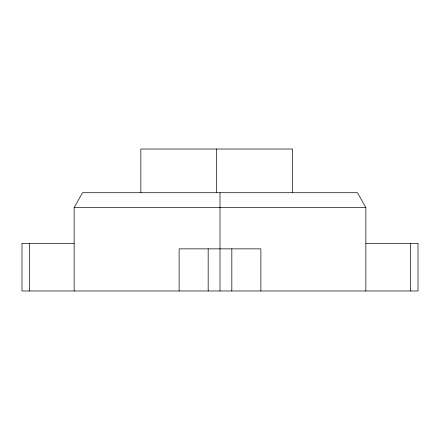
<?xml version="1.0" encoding="UTF-8"?>
<svg xmlns="http://www.w3.org/2000/svg" width="440" height="440" viewBox="0 0 440 440"><rect width="100%" height="100%" fill="white"/><g stroke="black" fill="none" stroke-linecap="round" stroke-linejoin="round"><path stroke-width="0.66" d="M74.146 290.978L74.146 207.636L82.511 192.72L357.489 192.72L365.855 207.636L365.855 290.978M74.146 207.636L365.855 207.636M74.146 243.337L22 243.337L22 290.978L418 290.978L418 243.337L365.855 243.337M410.366 243.337L410.366 290.978M292.617 192.72L292.617 149.023L140.85 149.023L140.85 192.72M260.882 290.978L260.882 248.859L179.119 248.859L179.119 290.978M231.825 248.859L231.825 290.978M220 192.72L220 290.978M216.535 149.023L216.535 192.72M208.175 248.859L208.175 290.978M29.634 243.337L29.634 290.978"/></g></svg>
